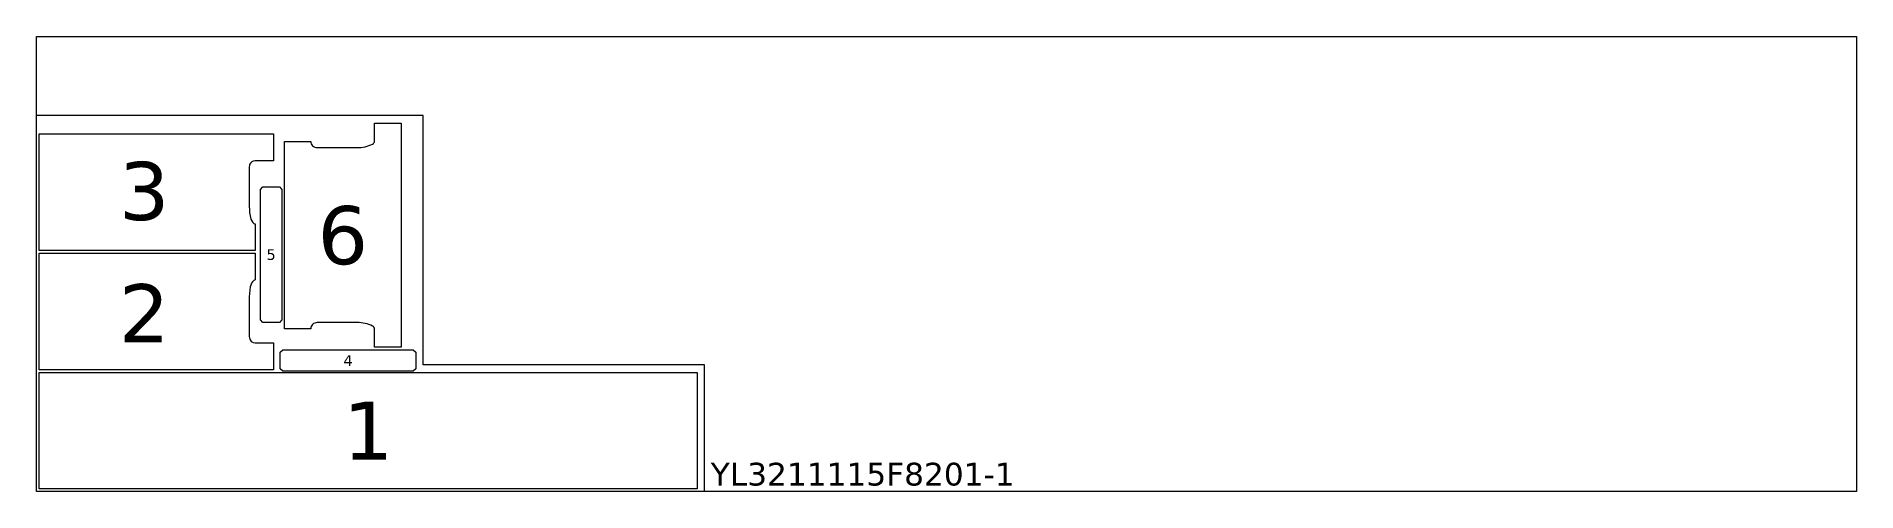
# Model space of a CAD drawing. Header units: inches. Extents: x 0 to 6000, y 0 to 1500.
import ezdxf
from ezdxf.enums import TextEntityAlignment as Align

# ---------------------------------------------------------------- set-up
doc = ezdxf.new("R2010")
doc.units = ezdxf.units.IN
doc.header["$MEASUREMENT"] = 0
doc.layers.get('0').update_dxf_attribs({"lineweight": 0})
doc.styles.get("Standard").update_dxf_attribs({"font": 'VERDANA.TTF'})

msp = doc.modelspace()

# ---------------------------------------------------------------- linework, layer by layer
at = {"color": 7, "linetype": 'Continuous', "lineweight": 0}
msp.add_lwpolyline([(0, 0), (0, 1500), (6000, 1500), (6000, 0)], close=True, dxfattribs=at)
at = {"color": 5, "linetype": 'Continuous', "lineweight": 0, "true_color": 0x0000ff}
msp.add_lwpolyline([(2202.8, 0), (2202.8, 417.6), (1275.4, 417.6), (1275.4, 1239.1), (0, 1239.1), (0, 1500), (6000, 1500), (6000, 0)], close=True, dxfattribs=at)
at = {"color": 6, "linetype": 'Continuous', "lineweight": 0, "true_color": 0xff00ff}
msp.add_lwpolyline([(2202.8, 0), (2202.8, 417.6), (1275.4, 417.6), (1275.4, 1239.1), (0, 1239.1)], dxfattribs=at)
for points in [[(1108.3, 545.3, 0.123649), (1057.8, 556.8), (925.2, 556.8, 0.425095), (904.7, 536.4), (818.1, 536.4), (818.1, 1154.1), (904.7, 1154.1, 0.425095), (925.2, 1133.6), (1057.8, 1133.6, 0.123649), (1108.3, 1145.2, 0.255628), (1114.6, 1154.5), (1114.6, 1214.1), (1202, 1214.1), (1202, 476.3), (1114.6, 476.3), (1114.6, 536, 0.255628)], [(721.3, 881.9), (721.3, 794.5), (9, 794.5), (9, 1178.5), (781.3, 1178.5), (781.3, 1089.9), (720.8, 1089.9, 0.307767), (702.8, 1077.6, 0.04975), (701.3, 1063.4), (701.3, 949.9, 0.035878), (704.2, 909.2, 0.124098), (713.3, 886.9, 0.173043)], [(720.8, 490.2), (781.3, 490.2), (781.3, 401.6), (9, 401.6), (9, 785.5), (721.3, 785.5), (721.3, 698.1, 0.069993), (716.4, 696, 0.161474), (705, 674.8, 0.045769), (701.3, 630.2), (701.3, 516.7, 0.014895), (702, 506.3, 0.374743)]]:
    msp.add_lwpolyline(points, format="xyb", close=True)
for points in [[(800.9, 1003.9), (809.1, 995.7), (809.1, 565.8), (800.9, 557.5), (746.5, 557.5), (738.3, 565.8), (738.3, 995.7), (746.5, 1003.9)], [(1250.4, 404.8), (1242.1, 396.5), (812.2, 396.5), (804, 404.8), (804, 459.1), (812.2, 467.3), (1242.1, 467.3), (1250.4, 459.1)], [(2177.8, 392.6), (2177.8, 9), (9, 9), (9, 392.6)]]:
    msp.add_lwpolyline(points, close=True)

# ---------------------------------------------------------------- texts
at = {"color": 3, "linetype": 'Continuous', "lineweight": 0, "true_color": 0x00ff00}
for s, height, p in [('3', 191.6, (355.2, 990.6)), ('6', 191.6, (1010.1, 845.2)), ('5', 35, (773.7, 780.7)), ('2', 191.6, (355.2, 589.5)), ('4', 35, (1027.2, 431.9)), ('1', 191.4, (1093.4, 200.8))]:
    msp.add_text(s, height=height, dxfattribs=at).set_placement(p, align=Align.MIDDLE)
at = {"color": 7, "linetype": 'Continuous', "lineweight": 0}
msp.add_text('YL3211115F8201-1', height=75, dxfattribs=at).set_placement((2222.8, 20))

doc.saveas('drawing.dxf')
